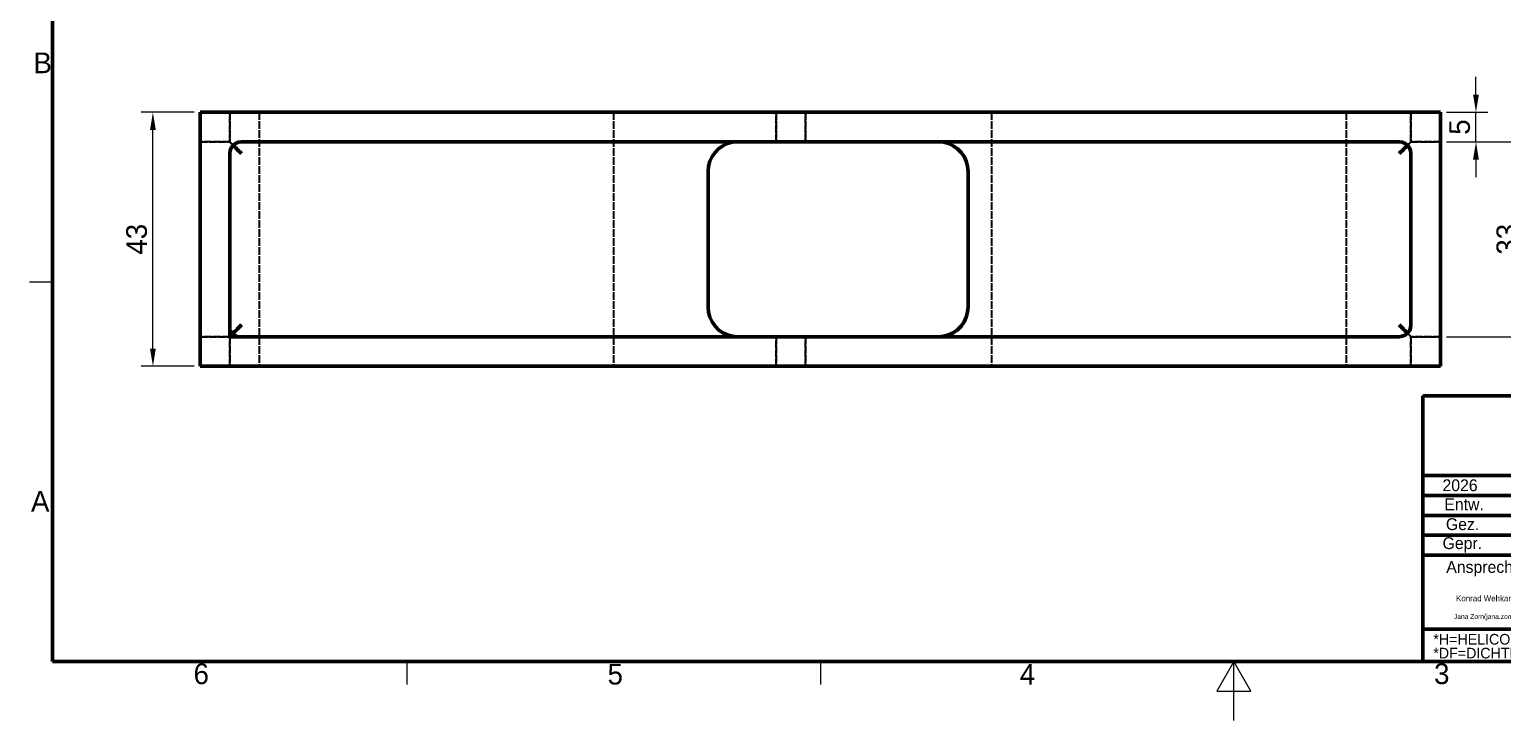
# Model space of a CAD drawing. Header units: metres. Extents: x 0 to 420, y 0 to 297.
# Drawn here: x 6.1 to 255.5, y 0 to 117 of the extents above; entities that cross this region are included whole.
import ezdxf

# ---------------------------------------------------------------- set-up
doc = ezdxf.new("R2010")
doc.units = ezdxf.units.M
doc.linetypes.add('DASHED', pattern=[1.524, 1.27, -0.254])
for name, color, linetype, lineweight in [('DUENN', 7, 'CONTINUOUS', 18), ('MASS', 7, 'CONTINUOUS', 18), ('RAHMEN', 7, 'CONTINUOUS', 50), ('SICHT', 7, 'CONTINUOUS', 50), ('TEXT', 7, 'CONTINUOUS', 25), ('VERDECKT', 7, 'DASHED', 25)]:
    doc.layers.add(name, color=color, linetype=linetype, lineweight=lineweight)
doc.dimstyles.new('ISO_HZ', dxfattribs={"dimtxt": 3.5, "dimasz": 3, "dimexe": 2, "dimexo": 1, "dimgap": 1, "dimtad": 1, "dimtxsty": 'Standard', "dimcen": 2.5, "dimclrd": 7, "dimclre": 7, "dimclrt": 7, "dimazin": 3, "dimtfac": 1, "dimtmove": 0, "dimatfit": 3, "dimlwd": 18, "dimlwe": 18})

msp = doc.modelspace()

# ---------------------------------------------------------------- linework, layer by layer
at = {"layer": 'DUENN'}
for points in [[(10, 74.25), (6.1, 74.25)], [(70, 10), (70, 6.1)], [(140, 10), (140, 6.1)], [(210, 0), (210, 10), (207.113, 5), (212.887, 5), (210, 10)]]:
    msp.add_lwpolyline(points, dxfattribs=at)
at = {"layer": 'RAHMEN'}
for p, q in [((410, 55), (242, 55)), ((242, 55), (242, 10)), ((242, 55), (294, 55)), ((242, 41.5), (242, 55)), ((242, 41.5), (294, 41.5)), ((294, 41.5), (242, 41.5)), ((242, 41.5), (294, 41.5)), ((242, 28), (242, 41.5)), ((242, 41.5), (294, 41.5)), ((242, 38.125), (242, 41.5)), ((294, 38.125), (242, 38.125)), ((242, 38.125), (294, 38.125)), ((242, 34.75), (242, 38.125)), ((294, 34.75), (242, 34.75)), ((242, 34.75), (294, 34.75)), ((242, 31.375), (242, 34.75)), ((294, 31.375), (242, 31.375)), ((242, 31.375), (294, 31.375)), ((242, 28), (242, 31.375)), ((242, 28), (410, 28)), ((242, 28), (294, 28)), ((294, 28), (242, 28)), ((294, 28), (242, 28)), ((242, 28), (294, 28)), ((242, 15.5), (242, 28)), ((242, 15.5), (410, 15.5)), ((294, 15.5), (242, 15.5)), ((242, 10), (410, 10))]:
    msp.add_line(p, q, dxfattribs=at)
msp.add_lwpolyline([(10, 10), (10, 287), (410, 287), (410, 10), (10, 10)], dxfattribs=at)
at = {"layer": 'SICHT'}
for points in [[(245, 103), (35, 103)], [(35, 103), (35, 60)], [(245, 103), (245, 60)], [(42, 98), (41.482, 97.932), (41, 97.732), (40.586, 97.414), (40.268, 97), (40.068, 96.518), (40, 96)], [(40.586, 97.414), (40.667, 97.333), (40.753, 97.247), (40.843, 97.157), (40.936, 97.064), (41.033, 96.967), (41.132, 96.868), (41.235, 96.765), (41.339, 96.661), (41.446, 96.554), (41.555, 96.445), (41.665, 96.335), (41.776, 96.224), (41.888, 96.112), (42, 96)], [(42, 98), (238, 98)], [(126, 98), (125.132, 97.924), (124.29, 97.698), (123.5, 97.33), (122.786, 96.83), (122.17, 96.214), (121.67, 95.5), (121.302, 94.71), (121.076, 93.868), (121, 93)], [(165, 93), (164.924, 93.868), (164.698, 94.71), (164.33, 95.5), (163.83, 96.214), (163.214, 96.83), (162.5, 97.33), (161.71, 97.698), (160.868, 97.924), (160, 98)], [(240, 96), (239.932, 96.518), (239.732, 97), (239.414, 97.414), (239, 97.732), (238.518, 97.932), (238, 98)], [(238, 96), (238.112, 96.112), (238.224, 96.224), (238.335, 96.335), (238.445, 96.445), (238.554, 96.554), (238.661, 96.661), (238.765, 96.765), (238.868, 96.868), (238.967, 96.967), (239.064, 97.064), (239.157, 97.157), (239.247, 97.247), (239.333, 97.333), (239.414, 97.414)], [(40, 65), (40, 96)], [(240, 96), (240, 67)], [(121, 70), (121, 93)], [(165, 93), (165, 70)], [(121, 70), (121.076, 69.132), (121.302, 68.29), (121.67, 67.5), (122.17, 66.786), (122.786, 66.17), (123.5, 65.67), (124.29, 65.302), (125.132, 65.076), (126, 65)], [(160, 65), (160.868, 65.076), (161.71, 65.302), (162.5, 65.67), (163.214, 66.17), (163.83, 66.786), (164.33, 67.5), (164.698, 68.29), (164.924, 69.132), (165, 70)], [(42, 67), (41.776, 66.776), (41.555, 66.555), (41.339, 66.339), (41.132, 66.132), (40.936, 65.936), (40.753, 65.753), (40.586, 65.586), (40.436, 65.436), (40.307, 65.307), (40.198, 65.198), (40.112, 65.112), (40.05, 65.05), (40.013, 65.013), (40, 65)], [(238, 65), (40, 65)], [(238, 67), (238.112, 66.888), (238.224, 66.776), (238.335, 66.665), (238.445, 66.555), (238.554, 66.446), (238.661, 66.339), (238.765, 66.235), (238.868, 66.132), (238.967, 66.033), (239.064, 65.936), (239.157, 65.843), (239.247, 65.753), (239.333, 65.667), (239.414, 65.586)], [(238, 65), (238.518, 65.068), (239, 65.268), (239.414, 65.586), (239.732, 66), (239.932, 66.482), (240, 67)], [(245, 60), (35, 60)]]:
    msp.add_lwpolyline(points, dxfattribs=at)
at = {"layer": 'VERDECKT'}
for points in [[(35, 103), (245, 103)], [(35, 103), (35, 60)], [(40, 103), (40, 98)], [(42, 103), (41.776, 103), (41.555, 103), (41.339, 103), (41.132, 103), (40.936, 103), (40.753, 103), (40.586, 103), (40.436, 103), (40.307, 103), (40.198, 103), (40.112, 103), (40.05, 103), (40.013, 103), (40, 103)], [(40, 103), (40.013, 103), (40.05, 103), (40.112, 103), (40.198, 103), (40.307, 103), (40.436, 103), (40.586, 103), (40.753, 103), (40.936, 103), (41.132, 103), (41.339, 103), (41.555, 103), (41.776, 103), (42, 103)], [(40, 98), (40, 103)], [(40, 103), (40, 98)], [(42, 103), (41.776, 103), (41.555, 103), (41.339, 103), (41.132, 103), (40.936, 103), (40.753, 103), (40.586, 103), (40.436, 103), (40.307, 103), (40.198, 103), (40.112, 103), (40.05, 103), (40.013, 103), (40, 103)], [(40, 103), (40.013, 103), (40.05, 103), (40.112, 103), (40.198, 103), (40.307, 103), (40.436, 103), (40.586, 103), (40.753, 103), (40.936, 103), (41.132, 103), (41.339, 103), (41.555, 103), (41.776, 103), (42, 103)], [(40, 98), (40, 103)], [(130.5, 103), (42, 103)], [(42, 103), (130.5, 103)], [(42, 103), (127.5, 103)], [(127.5, 103), (42, 103)], [(48, 103), (47.664, 103), (47.332, 103), (47.009, 103), (46.698, 103), (46.404, 103), (46.13, 103), (45.879, 103), (45.655, 103), (45.46, 103), (45.297, 103), (45.168, 103), (45.075, 103), (45.019, 103), (45, 103)], [(45, 103), (45.019, 103), (45.075, 103), (45.168, 103), (45.297, 103), (45.46, 103), (45.655, 103), (45.879, 103), (46.13, 103), (46.404, 103), (46.698, 103), (47.009, 103), (47.332, 103), (47.664, 103), (48, 103)], [(45, 103), (45, 60)], [(102, 103), (48, 103)], [(48, 103), (102, 103)], [(102, 103), (102.336, 103), (102.668, 103), (102.991, 103), (103.302, 103), (103.596, 103), (103.87, 103), (104.121, 103), (104.345, 103), (104.54, 103), (104.703, 103), (104.832, 103), (104.925, 103), (104.981, 103), (105, 103)], [(105, 103), (104.981, 103), (104.925, 103), (104.832, 103), (104.703, 103), (104.54, 103), (104.345, 103), (104.121, 103), (103.87, 103), (103.596, 103), (103.302, 103), (102.991, 103), (102.668, 103), (102.336, 103), (102, 103)], [(105, 103), (105, 60)], [(132.5, 103), (132.469, 103), (132.375, 103), (132.219, 103), (132.005, 103), (131.734, 103), (131.409, 103), (131.036, 103), (130.617, 103), (130.16, 103), (129.669, 103), (129.151, 103), (128.613, 103), (128.06, 103), (127.5, 103)], [(127.5, 103), (128.06, 103), (128.613, 103), (129.151, 103), (129.669, 103), (130.16, 103), (130.617, 103), (131.036, 103), (131.409, 103), (131.734, 103), (132.005, 103), (132.219, 103), (132.375, 103), (132.469, 103), (132.5, 103)], [(130.5, 103), (130.724, 103), (130.945, 103), (131.161, 103), (131.368, 103), (131.564, 103), (131.747, 103), (131.914, 103), (132.064, 103), (132.193, 103), (132.302, 103), (132.388, 103), (132.45, 103), (132.487, 103), (132.5, 103)], [(132.5, 103), (132.487, 103), (132.45, 103), (132.388, 103), (132.302, 103), (132.193, 103), (132.064, 103), (131.914, 103), (131.747, 103), (131.564, 103), (131.368, 103), (131.161, 103), (130.945, 103), (130.724, 103), (130.5, 103)], [(132.5, 103), (132.5, 98)], [(132.5, 98), (132.5, 103)], [(132.5, 103), (132.5, 98)], [(132.5, 98), (132.5, 103)], [(137.5, 103), (137.513, 103), (137.55, 103), (137.612, 103), (137.698, 103), (137.807, 103), (137.936, 103), (138.086, 103), (138.253, 103), (138.436, 103), (138.632, 103), (138.839, 103), (139.055, 103), (139.276, 103), (139.5, 103)], [(137.5, 98), (137.5, 103)], [(137.5, 103), (137.5, 98)], [(137.5, 103), (137.5, 98)], [(139.5, 103), (139.276, 103), (139.055, 103), (138.839, 103), (138.632, 103), (138.436, 103), (138.253, 103), (138.086, 103), (137.936, 103), (137.807, 103), (137.698, 103), (137.612, 103), (137.55, 103), (137.513, 103), (137.5, 103)], [(142.5, 103), (141.94, 103), (141.387, 103), (140.849, 103), (140.331, 103), (139.84, 103), (139.383, 103), (138.964, 103), (138.591, 103), (138.266, 103), (137.995, 103), (137.781, 103), (137.625, 103), (137.531, 103), (137.5, 103)], [(137.5, 103), (137.531, 103), (137.625, 103), (137.781, 103), (137.995, 103), (138.266, 103), (138.591, 103), (138.964, 103), (139.383, 103), (139.84, 103), (140.331, 103), (140.849, 103), (141.387, 103), (141.94, 103), (142.5, 103)], [(137.5, 98), (137.5, 103)], [(139.5, 103), (238, 103)], [(238, 103), (139.5, 103)], [(142.5, 103), (238, 103)], [(240, 103), (142.5, 103)], [(172, 103), (171.664, 103), (171.332, 103), (171.009, 103), (170.698, 103), (170.404, 103), (170.13, 103), (169.879, 103), (169.655, 103), (169.46, 103), (169.297, 103), (169.168, 103), (169.075, 103), (169.019, 103), (169, 103)], [(169, 103), (169.019, 103), (169.075, 103), (169.168, 103), (169.297, 103), (169.46, 103), (169.655, 103), (169.879, 103), (170.13, 103), (170.404, 103), (170.698, 103), (171.009, 103), (171.332, 103), (171.664, 103), (172, 103)], [(169, 103), (169, 60)], [(226, 103), (172, 103)], [(172, 103), (226, 103)], [(226, 103), (226.336, 103), (226.668, 103), (226.991, 103), (227.302, 103), (227.596, 103), (227.87, 103), (228.121, 103), (228.345, 103), (228.54, 103), (228.703, 103), (228.832, 103), (228.925, 103), (228.981, 103), (229, 103)], [(229, 103), (228.981, 103), (228.925, 103), (228.832, 103), (228.703, 103), (228.54, 103), (228.345, 103), (228.121, 103), (227.87, 103), (227.596, 103), (227.302, 103), (226.991, 103), (226.668, 103), (226.336, 103), (226, 103)], [(229, 103), (229, 60)], [(240, 103), (239.987, 103), (239.95, 103), (239.888, 103), (239.802, 103), (239.693, 103), (239.564, 103), (239.414, 103), (239.247, 103), (239.064, 103), (238.868, 103), (238.661, 103), (238.445, 103), (238.224, 103), (238, 103)], [(238, 103), (238.224, 103), (238.445, 103), (238.661, 103), (238.868, 103), (239.064, 103), (239.247, 103), (239.414, 103), (239.564, 103), (239.693, 103), (239.802, 103), (239.888, 103), (239.95, 103), (239.987, 103), (240, 103)], [(240, 103), (239.987, 103), (239.95, 103), (239.888, 103), (239.802, 103), (239.693, 103), (239.564, 103), (239.414, 103), (239.247, 103), (239.064, 103), (238.868, 103), (238.661, 103), (238.445, 103), (238.224, 103), (238, 103)], [(240, 98), (240, 103)], [(240, 98), (240, 103)], [(240, 103), (240, 98)], [(240, 98), (240, 103)], [(245, 103), (245, 60)], [(35, 98), (35, 97.987), (35, 97.95), (35, 97.888), (35, 97.802), (35, 97.693), (35, 97.564), (35, 97.414), (35, 97.247), (35, 97.064), (35, 96.868), (35, 96.661), (35, 96.445), (35, 96.224), (35, 96)], [(40, 98), (35, 98)], [(35, 98), (40, 98)], [(35, 96), (35, 96.224), (35, 96.445), (35, 96.661), (35, 96.868), (35, 97.064), (35, 97.247), (35, 97.414), (35, 97.564), (35, 97.693), (35, 97.802), (35, 97.888), (35, 97.95), (35, 97.987), (35, 98)], [(35, 98), (35, 97.987), (35, 97.95), (35, 97.888), (35, 97.802), (35, 97.693), (35, 97.564), (35, 97.414), (35, 97.247), (35, 97.064), (35, 96.868), (35, 96.661), (35, 96.445), (35, 96.224), (35, 96)], [(40, 98), (35, 98)], [(35, 98), (40, 98)], [(35, 96), (35, 96.224), (35, 96.445), (35, 96.661), (35, 96.868), (35, 97.064), (35, 97.247), (35, 97.414), (35, 97.564), (35, 97.693), (35, 97.802), (35, 97.888), (35, 97.95), (35, 97.987), (35, 98)], [(40, 98), (40.003, 97.997), (40.013, 97.987), (40.028, 97.972), (40.05, 97.95), (40.078, 97.922), (40.112, 97.888), (40.152, 97.848), (40.198, 97.802), (40.25, 97.75), (40.307, 97.693), (40.369, 97.631), (40.436, 97.564), (40.509, 97.491), (40.586, 97.414)], [(40, 96), (40.068, 96.518), (40.268, 97), (40.586, 97.414), (41, 97.732), (41.482, 97.932), (42, 98)], [(42, 96), (41.776, 96.224), (41.555, 96.445), (41.339, 96.661), (41.132, 96.868), (40.936, 97.064), (40.753, 97.247), (40.586, 97.414), (40.436, 97.564), (40.307, 97.693), (40.198, 97.802), (40.112, 97.888), (40.05, 97.95), (40.013, 97.987), (40, 98)], [(40, 98), (40.003, 97.997), (40.013, 97.987), (40.028, 97.972), (40.05, 97.95), (40.078, 97.922), (40.112, 97.888), (40.152, 97.848), (40.198, 97.802), (40.25, 97.75), (40.307, 97.693), (40.369, 97.631), (40.436, 97.564), (40.509, 97.491), (40.586, 97.414)], [(40.586, 97.414), (40.509, 97.491), (40.436, 97.564), (40.369, 97.631), (40.307, 97.693), (40.25, 97.75), (40.198, 97.802), (40.152, 97.848), (40.112, 97.888), (40.078, 97.922), (40.05, 97.95), (40.028, 97.972), (40.013, 97.987), (40.003, 97.997), (40, 98)], [(40.586, 97.414), (40.509, 97.333), (40.436, 97.247), (40.369, 97.157), (40.307, 97.064), (40.25, 96.967), (40.198, 96.868), (40.152, 96.765), (40.112, 96.661), (40.078, 96.554), (40.05, 96.445), (40.028, 96.335), (40.013, 96.224), (40.003, 96.112), (40, 96)], [(40, 96), (40.003, 96.112), (40.013, 96.224), (40.028, 96.335), (40.05, 96.445), (40.078, 96.554), (40.112, 96.661), (40.152, 96.765), (40.198, 96.868), (40.25, 96.967), (40.307, 97.064), (40.369, 97.157), (40.436, 97.247), (40.509, 97.333), (40.586, 97.414)], [(40.586, 97.414), (40.667, 97.491), (40.753, 97.564), (40.843, 97.631), (40.936, 97.693), (41.033, 97.75), (41.132, 97.802), (41.235, 97.848), (41.339, 97.888), (41.446, 97.922), (41.555, 97.95), (41.665, 97.972), (41.776, 97.987), (41.888, 97.997), (42, 98)], [(42, 98), (41.888, 97.997), (41.776, 97.987), (41.665, 97.972), (41.555, 97.95), (41.446, 97.922), (41.339, 97.888), (41.235, 97.848), (41.132, 97.802), (41.033, 97.75), (40.936, 97.693), (40.843, 97.631), (40.753, 97.564), (40.667, 97.491), (40.586, 97.414)], [(130.5, 98), (42, 98)], [(42, 98), (130.5, 98)], [(238, 98), (42, 98)], [(121, 93), (121.076, 93.868), (121.302, 94.71), (121.67, 95.5), (122.17, 96.214), (122.786, 96.83), (123.5, 97.33), (124.29, 97.698), (125.132, 97.924), (126, 98)], [(126, 98), (127.5, 98)], [(127.5, 98), (126, 98)], [(127.5, 98), (128.06, 98), (128.613, 98), (129.151, 98), (129.669, 98), (130.16, 98), (130.617, 98), (131.036, 98), (131.409, 98), (131.734, 98), (132.005, 98), (132.219, 98), (132.375, 98), (132.469, 98), (132.5, 98)], [(132.5, 98), (132.469, 98), (132.375, 98), (132.219, 98), (132.005, 98), (131.734, 98), (131.409, 98), (131.036, 98), (130.617, 98), (130.16, 98), (129.669, 98), (129.151, 98), (128.613, 98), (128.06, 98), (127.5, 98)], [(132.5, 98), (132.487, 98), (132.45, 98), (132.388, 98), (132.302, 98), (132.193, 98), (132.064, 98), (131.914, 98), (131.747, 98), (131.564, 98), (131.368, 98), (131.161, 98), (130.945, 98), (130.724, 98), (130.5, 98)], [(130.5, 98), (130.724, 98), (130.945, 98), (131.161, 98), (131.368, 98), (131.564, 98), (131.747, 98), (131.914, 98), (132.064, 98), (132.193, 98), (132.302, 98), (132.388, 98), (132.45, 98), (132.487, 98), (132.5, 98)], [(139.5, 98), (139.276, 98), (139.055, 98), (138.839, 98), (138.632, 98), (138.436, 98), (138.253, 98), (138.086, 98), (137.936, 98), (137.807, 98), (137.698, 98), (137.612, 98), (137.55, 98), (137.513, 98), (137.5, 98)], [(137.5, 98), (137.513, 98), (137.55, 98), (137.612, 98), (137.698, 98), (137.807, 98), (137.936, 98), (138.086, 98), (138.253, 98), (138.436, 98), (138.632, 98), (138.839, 98), (139.055, 98), (139.276, 98), (139.5, 98)], [(142.5, 98), (141.94, 98), (141.387, 98), (140.849, 98), (140.331, 98), (139.84, 98), (139.383, 98), (138.964, 98), (138.591, 98), (138.266, 98), (137.995, 98), (137.781, 98), (137.625, 98), (137.531, 98), (137.5, 98)], [(137.5, 98), (137.531, 98), (137.625, 98), (137.781, 98), (137.995, 98), (138.266, 98), (138.591, 98), (138.964, 98), (139.383, 98), (139.84, 98), (140.331, 98), (140.849, 98), (141.387, 98), (141.94, 98), (142.5, 98)], [(139.5, 98), (238, 98)], [(238, 98), (139.5, 98)], [(160, 98), (142.5, 98)], [(142.5, 98), (160, 98)], [(160, 98), (160.868, 97.924), (161.71, 97.698), (162.5, 97.33), (163.214, 96.83), (163.83, 96.214), (164.33, 95.5), (164.698, 94.71), (164.924, 93.868), (165, 93)], [(238, 98), (238.112, 97.997), (238.224, 97.987), (238.335, 97.972), (238.445, 97.95), (238.554, 97.922), (238.661, 97.888), (238.765, 97.848), (238.868, 97.802), (238.967, 97.75), (239.064, 97.693), (239.157, 97.631), (239.247, 97.564), (239.333, 97.491), (239.414, 97.414)], [(238, 98), (238.518, 97.932), (239, 97.732), (239.414, 97.414), (239.732, 97), (239.932, 96.518), (240, 96)], [(239.414, 97.414), (239.333, 97.491), (239.247, 97.564), (239.157, 97.631), (239.064, 97.693), (238.967, 97.75), (238.868, 97.802), (238.765, 97.848), (238.661, 97.888), (238.554, 97.922), (238.445, 97.95), (238.335, 97.972), (238.224, 97.987), (238.112, 97.997), (238, 98)], [(239.414, 97.414), (239.491, 97.491), (239.564, 97.564), (239.631, 97.631), (239.693, 97.693), (239.75, 97.75), (239.802, 97.802), (239.848, 97.848), (239.888, 97.888), (239.922, 97.922), (239.95, 97.95), (239.972, 97.972), (239.987, 97.987), (239.997, 97.997), (240, 98)], [(240, 98), (239.997, 97.997), (239.987, 97.987), (239.972, 97.972), (239.95, 97.95), (239.922, 97.922), (239.888, 97.888), (239.848, 97.848), (239.802, 97.802), (239.75, 97.75), (239.693, 97.693), (239.631, 97.631), (239.564, 97.564), (239.491, 97.491), (239.414, 97.414)], [(239.414, 97.414), (239.491, 97.491), (239.564, 97.564), (239.631, 97.631), (239.693, 97.693), (239.75, 97.75), (239.802, 97.802), (239.848, 97.848), (239.888, 97.888), (239.922, 97.922), (239.95, 97.95), (239.972, 97.972), (239.987, 97.987), (239.997, 97.997), (240, 98)], [(240, 96), (239.997, 96.112), (239.987, 96.224), (239.972, 96.335), (239.95, 96.445), (239.922, 96.554), (239.888, 96.661), (239.848, 96.765), (239.802, 96.868), (239.75, 96.967), (239.693, 97.064), (239.631, 97.157), (239.564, 97.247), (239.491, 97.333), (239.414, 97.414)], [(239.414, 97.414), (239.491, 97.333), (239.564, 97.247), (239.631, 97.157), (239.693, 97.064), (239.75, 96.967), (239.802, 96.868), (239.848, 96.765), (239.888, 96.661), (239.922, 96.554), (239.95, 96.445), (239.972, 96.335), (239.987, 96.224), (239.997, 96.112), (240, 96)], [(245, 98), (240, 98)], [(245, 98), (240, 98)], [(240, 98), (245, 98)], [(245, 98), (240, 98)], [(245, 96), (245, 96.224), (245, 96.445), (245, 96.661), (245, 96.868), (245, 97.064), (245, 97.247), (245, 97.414), (245, 97.564), (245, 97.693), (245, 97.802), (245, 97.888), (245, 97.95), (245, 97.987), (245, 98)], [(245, 98), (245, 97.987), (245, 97.95), (245, 97.888), (245, 97.802), (245, 97.693), (245, 97.564), (245, 97.414), (245, 97.247), (245, 97.064), (245, 96.868), (245, 96.661), (245, 96.445), (245, 96.224), (245, 96)], [(245, 96), (245, 96.224), (245, 96.445), (245, 96.661), (245, 96.868), (245, 97.064), (245, 97.247), (245, 97.414), (245, 97.564), (245, 97.693), (245, 97.802), (245, 97.888), (245, 97.95), (245, 97.987), (245, 98)], [(245, 67), (245, 98)], [(35, 67), (35, 96)], [(35, 67), (35, 96)], [(35, 96), (35, 65)], [(35, 96), (35, 67)], [(40, 67), (40, 96)], [(40, 96), (40, 67)], [(40, 65), (40, 96)], [(240, 96), (240, 67)], [(240, 67), (240, 96)], [(240, 96), (240, 67)], [(245, 96), (245, 67)], [(245, 67), (245, 96)], [(245, 96), (245, 67)], [(121, 93), (121, 70)], [(165, 70), (165, 93)], [(126, 65), (125.132, 65.076), (124.29, 65.302), (123.5, 65.67), (122.786, 66.17), (122.17, 66.786), (121.67, 67.5), (121.302, 68.29), (121.076, 69.132), (121, 70)], [(165, 70), (164.924, 69.132), (164.698, 68.29), (164.33, 67.5), (163.83, 66.786), (163.214, 66.17), (162.5, 65.67), (161.71, 65.302), (160.868, 65.076), (160, 65)], [(35, 67), (35, 66.776), (35, 66.555), (35, 66.339), (35, 66.132), (35, 65.936), (35, 65.753), (35, 65.586), (35, 65.436), (35, 65.307), (35, 65.198), (35, 65.112), (35, 65.05), (35, 65.013), (35, 65)], [(35, 65), (35, 65.013), (35, 65.05), (35, 65.112), (35, 65.198), (35, 65.307), (35, 65.436), (35, 65.586), (35, 65.753), (35, 65.936), (35, 66.132), (35, 66.339), (35, 66.555), (35, 66.776), (35, 67)], [(35, 67), (35, 66.776), (35, 66.555), (35, 66.339), (35, 66.132), (35, 65.936), (35, 65.753), (35, 65.586), (35, 65.436), (35, 65.307), (35, 65.198), (35, 65.112), (35, 65.05), (35, 65.013), (35, 65)], [(35, 65), (40, 65)], [(40, 65), (35, 65)], [(35, 65), (40, 65)], [(40, 65), (35, 65)], [(40.586, 65.586), (40.509, 65.667), (40.436, 65.753), (40.369, 65.843), (40.307, 65.936), (40.25, 66.033), (40.198, 66.132), (40.152, 66.235), (40.112, 66.339), (40.078, 66.446), (40.05, 66.555), (40.028, 66.665), (40.013, 66.776), (40.003, 66.888), (40, 67)], [(42, 65), (41.482, 65.068), (41, 65.268), (40.586, 65.586), (40.268, 66), (40.068, 66.482), (40, 67)], [(42, 67), (41.776, 66.776), (41.555, 66.555), (41.339, 66.339), (41.132, 66.132), (40.936, 65.936), (40.753, 65.753), (40.586, 65.586), (40.436, 65.436), (40.307, 65.307), (40.198, 65.198), (40.112, 65.112), (40.05, 65.05), (40.013, 65.013), (40, 65)], [(40, 65), (40.003, 65.003), (40.013, 65.013), (40.028, 65.028), (40.05, 65.05), (40.078, 65.078), (40.112, 65.112), (40.152, 65.152), (40.198, 65.198), (40.25, 65.25), (40.307, 65.307), (40.369, 65.369), (40.436, 65.436), (40.509, 65.509), (40.586, 65.586)], [(40, 60), (40, 65)], [(40, 65), (130.5, 65)], [(40, 65), (40, 60)], [(40, 60), (40, 65)], [(40, 65), (40, 60)], [(40.586, 65.586), (40.667, 65.509), (40.753, 65.436), (40.843, 65.369), (40.936, 65.307), (41.033, 65.25), (41.132, 65.198), (41.235, 65.152), (41.339, 65.112), (41.446, 65.078), (41.555, 65.05), (41.665, 65.028), (41.776, 65.013), (41.888, 65.003), (42, 65)], [(42, 65), (238, 65)], [(130.5, 65), (42, 65)], [(126, 65), (127.5, 65)], [(127.5, 65), (126, 65)], [(127.5, 65), (128.06, 65), (128.613, 65), (129.151, 65), (129.669, 65), (130.16, 65), (130.617, 65), (131.036, 65), (131.409, 65), (131.734, 65), (132.005, 65), (132.219, 65), (132.375, 65), (132.469, 65), (132.5, 65)], [(132.5, 65), (132.469, 65), (132.375, 65), (132.219, 65), (132.005, 65), (131.734, 65), (131.409, 65), (131.036, 65), (130.617, 65), (130.16, 65), (129.669, 65), (129.151, 65), (128.613, 65), (128.06, 65), (127.5, 65)], [(130.5, 65), (130.724, 65), (130.945, 65), (131.161, 65), (131.368, 65), (131.564, 65), (131.747, 65), (131.914, 65), (132.064, 65), (132.193, 65), (132.302, 65), (132.388, 65), (132.45, 65), (132.487, 65), (132.5, 65)], [(132.5, 65), (132.487, 65), (132.45, 65), (132.388, 65), (132.302, 65), (132.193, 65), (132.064, 65), (131.914, 65), (131.747, 65), (131.564, 65), (131.368, 65), (131.161, 65), (130.945, 65), (130.724, 65), (130.5, 65)], [(132.5, 65), (132.5, 60)], [(132.5, 60), (132.5, 65)], [(132.5, 65), (132.5, 60)], [(132.5, 60), (132.5, 65)], [(137.5, 65), (137.513, 65), (137.55, 65), (137.612, 65), (137.698, 65), (137.807, 65), (137.936, 65), (138.086, 65), (138.253, 65), (138.436, 65), (138.632, 65), (138.839, 65), (139.055, 65), (139.276, 65), (139.5, 65)], [(137.5, 60), (137.5, 65)], [(137.5, 65), (137.5, 60)], [(137.5, 65), (137.5, 60)], [(139.5, 65), (139.276, 65), (139.055, 65), (138.839, 65), (138.632, 65), (138.436, 65), (138.253, 65), (138.086, 65), (137.936, 65), (137.807, 65), (137.698, 65), (137.612, 65), (137.55, 65), (137.513, 65), (137.5, 65)], [(142.5, 65), (141.94, 65), (141.387, 65), (140.849, 65), (140.331, 65), (139.84, 65), (139.383, 65), (138.964, 65), (138.591, 65), (138.266, 65), (137.995, 65), (137.781, 65), (137.625, 65), (137.531, 65), (137.5, 65)], [(137.5, 65), (137.531, 65), (137.625, 65), (137.781, 65), (137.995, 65), (138.266, 65), (138.591, 65), (138.964, 65), (139.383, 65), (139.84, 65), (140.331, 65), (140.849, 65), (141.387, 65), (141.94, 65), (142.5, 65)], [(137.5, 60), (137.5, 65)], [(238, 65), (139.5, 65)], [(139.5, 65), (238, 65)], [(160, 65), (142.5, 65)], [(142.5, 65), (160, 65)], [(238, 67), (238.224, 66.776), (238.445, 66.555), (238.661, 66.339), (238.868, 66.132), (239.064, 65.936), (239.247, 65.753), (239.414, 65.586), (239.564, 65.436), (239.693, 65.307), (239.802, 65.198), (239.888, 65.112), (239.95, 65.05), (239.987, 65.013), (240, 65)], [(240, 67), (239.932, 66.482), (239.732, 66), (239.414, 65.586), (239, 65.268), (238.518, 65.068), (238, 65)], [(239.414, 65.586), (239.333, 65.509), (239.247, 65.436), (239.157, 65.369), (239.064, 65.307), (238.967, 65.25), (238.868, 65.198), (238.765, 65.152), (238.661, 65.112), (238.554, 65.078), (238.445, 65.05), (238.335, 65.028), (238.224, 65.013), (238.112, 65.003), (238, 65)], [(238, 65), (238.112, 65.003), (238.224, 65.013), (238.335, 65.028), (238.445, 65.05), (238.554, 65.078), (238.661, 65.112), (238.765, 65.152), (238.868, 65.198), (238.967, 65.25), (239.064, 65.307), (239.157, 65.369), (239.247, 65.436), (239.333, 65.509), (239.414, 65.586)], [(239.414, 65.586), (239.491, 65.667), (239.564, 65.753), (239.631, 65.843), (239.693, 65.936), (239.75, 66.033), (239.802, 66.132), (239.848, 66.235), (239.888, 66.339), (239.922, 66.446), (239.95, 66.555), (239.972, 66.665), (239.987, 66.776), (239.997, 66.888), (240, 67)], [(239.414, 65.586), (239.491, 65.667), (239.564, 65.753), (239.631, 65.843), (239.693, 65.936), (239.75, 66.033), (239.802, 66.132), (239.848, 66.235), (239.888, 66.339), (239.922, 66.446), (239.95, 66.555), (239.972, 66.665), (239.987, 66.776), (239.997, 66.888), (240, 67)], [(240, 65), (239.997, 65.003), (239.987, 65.013), (239.972, 65.028), (239.95, 65.05), (239.922, 65.078), (239.888, 65.112), (239.848, 65.152), (239.802, 65.198), (239.75, 65.25), (239.693, 65.307), (239.631, 65.369), (239.564, 65.436), (239.491, 65.509), (239.414, 65.586)], [(239.414, 65.586), (239.491, 65.509), (239.564, 65.436), (239.631, 65.369), (239.693, 65.307), (239.75, 65.25), (239.802, 65.198), (239.848, 65.152), (239.888, 65.112), (239.922, 65.078), (239.95, 65.05), (239.972, 65.028), (239.987, 65.013), (239.997, 65.003), (240, 65)], [(239.414, 65.586), (239.491, 65.509), (239.564, 65.436), (239.631, 65.369), (239.693, 65.307), (239.75, 65.25), (239.802, 65.198), (239.848, 65.152), (239.888, 65.112), (239.922, 65.078), (239.95, 65.05), (239.972, 65.028), (239.987, 65.013), (239.997, 65.003), (240, 65)], [(240, 65), (240, 60)], [(245, 65), (240, 65)], [(240, 60), (240, 65)], [(240, 65), (245, 65)], [(240, 65), (245, 65)], [(240, 60), (240, 65)], [(245, 65), (240, 65)], [(240, 65), (240, 60)], [(245, 67), (245, 66.776), (245, 66.555), (245, 66.339), (245, 66.132), (245, 65.936), (245, 65.753), (245, 65.586), (245, 65.436), (245, 65.307), (245, 65.198), (245, 65.112), (245, 65.05), (245, 65.013), (245, 65)], [(245, 65), (245, 65.013), (245, 65.05), (245, 65.112), (245, 65.198), (245, 65.307), (245, 65.436), (245, 65.586), (245, 65.753), (245, 65.936), (245, 66.132), (245, 66.339), (245, 66.555), (245, 66.776), (245, 67)], [(245, 65), (245, 65.013), (245, 65.05), (245, 65.112), (245, 65.198), (245, 65.307), (245, 65.436), (245, 65.586), (245, 65.753), (245, 65.936), (245, 66.132), (245, 66.339), (245, 66.555), (245, 66.776), (245, 67)], [(245, 67), (245, 66.776), (245, 66.555), (245, 66.339), (245, 66.132), (245, 65.936), (245, 65.753), (245, 65.586), (245, 65.436), (245, 65.307), (245, 65.198), (245, 65.112), (245, 65.05), (245, 65.013), (245, 65)], [(35, 60), (245, 60)], [(40, 60), (130.5, 60)], [(40, 60), (40.013, 60), (40.05, 60), (40.112, 60), (40.198, 60), (40.307, 60), (40.436, 60), (40.586, 60), (40.753, 60), (40.936, 60), (41.132, 60), (41.339, 60), (41.555, 60), (41.776, 60), (42, 60)], [(42, 60), (41.776, 60), (41.555, 60), (41.339, 60), (41.132, 60), (40.936, 60), (40.753, 60), (40.586, 60), (40.436, 60), (40.307, 60), (40.198, 60), (40.112, 60), (40.05, 60), (40.013, 60), (40, 60)], [(40, 60), (40.013, 60), (40.05, 60), (40.112, 60), (40.198, 60), (40.307, 60), (40.436, 60), (40.586, 60), (40.753, 60), (40.936, 60), (41.132, 60), (41.339, 60), (41.555, 60), (41.776, 60), (42, 60)], [(130.5, 60), (42, 60)], [(127.5, 60), (42, 60)], [(42, 60), (127.5, 60)], [(48, 60), (47.664, 60), (47.332, 60), (47.009, 60), (46.698, 60), (46.404, 60), (46.13, 60), (45.879, 60), (45.655, 60), (45.46, 60), (45.297, 60), (45.168, 60), (45.075, 60), (45.019, 60), (45, 60)], [(45, 60), (45.019, 60), (45.075, 60), (45.168, 60), (45.297, 60), (45.46, 60), (45.655, 60), (45.879, 60), (46.13, 60), (46.404, 60), (46.698, 60), (47.009, 60), (47.332, 60), (47.664, 60), (48, 60)], [(48, 60), (102, 60)], [(102, 60), (48, 60)], [(102, 60), (102.336, 60), (102.668, 60), (102.991, 60), (103.302, 60), (103.596, 60), (103.87, 60), (104.121, 60), (104.345, 60), (104.54, 60), (104.703, 60), (104.832, 60), (104.925, 60), (104.981, 60), (105, 60)], [(105, 60), (104.981, 60), (104.925, 60), (104.832, 60), (104.703, 60), (104.54, 60), (104.345, 60), (104.121, 60), (103.87, 60), (103.596, 60), (103.302, 60), (102.991, 60), (102.668, 60), (102.336, 60), (102, 60)], [(127.5, 60), (128.06, 60), (128.613, 60), (129.151, 60), (129.669, 60), (130.16, 60), (130.617, 60), (131.036, 60), (131.409, 60), (131.734, 60), (132.005, 60), (132.219, 60), (132.375, 60), (132.469, 60), (132.5, 60)], [(132.5, 60), (132.469, 60), (132.375, 60), (132.219, 60), (132.005, 60), (131.734, 60), (131.409, 60), (131.036, 60), (130.617, 60), (130.16, 60), (129.669, 60), (129.151, 60), (128.613, 60), (128.06, 60), (127.5, 60)], [(132.5, 60), (132.487, 60), (132.45, 60), (132.388, 60), (132.302, 60), (132.193, 60), (132.064, 60), (131.914, 60), (131.747, 60), (131.564, 60), (131.368, 60), (131.161, 60), (130.945, 60), (130.724, 60), (130.5, 60)], [(130.5, 60), (130.724, 60), (130.945, 60), (131.161, 60), (131.368, 60), (131.564, 60), (131.747, 60), (131.914, 60), (132.064, 60), (132.193, 60), (132.302, 60), (132.388, 60), (132.45, 60), (132.487, 60), (132.5, 60)], [(139.5, 60), (139.276, 60), (139.055, 60), (138.839, 60), (138.632, 60), (138.436, 60), (138.253, 60), (138.086, 60), (137.936, 60), (137.807, 60), (137.698, 60), (137.612, 60), (137.55, 60), (137.513, 60), (137.5, 60)], [(137.5, 60), (137.513, 60), (137.55, 60), (137.612, 60), (137.698, 60), (137.807, 60), (137.936, 60), (138.086, 60), (138.253, 60), (138.436, 60), (138.632, 60), (138.839, 60), (139.055, 60), (139.276, 60), (139.5, 60)], [(137.5, 60), (137.531, 60), (137.625, 60), (137.781, 60), (137.995, 60), (138.266, 60), (138.591, 60), (138.964, 60), (139.383, 60), (139.84, 60), (140.331, 60), (140.849, 60), (141.387, 60), (141.94, 60), (142.5, 60)], [(142.5, 60), (141.94, 60), (141.387, 60), (140.849, 60), (140.331, 60), (139.84, 60), (139.383, 60), (138.964, 60), (138.591, 60), (138.266, 60), (137.995, 60), (137.781, 60), (137.625, 60), (137.531, 60), (137.5, 60)], [(238, 60), (139.5, 60)], [(139.5, 60), (238, 60)], [(238, 60), (142.5, 60)], [(142.5, 60), (238, 60)], [(172, 60), (171.664, 60), (171.332, 60), (171.009, 60), (170.698, 60), (170.404, 60), (170.13, 60), (169.879, 60), (169.655, 60), (169.46, 60), (169.297, 60), (169.168, 60), (169.075, 60), (169.019, 60), (169, 60)], [(169, 60), (169.019, 60), (169.075, 60), (169.168, 60), (169.297, 60), (169.46, 60), (169.655, 60), (169.879, 60), (170.13, 60), (170.404, 60), (170.698, 60), (171.009, 60), (171.332, 60), (171.664, 60), (172, 60)], [(172, 60), (226, 60)], [(226, 60), (172, 60)], [(226, 60), (226.336, 60), (226.668, 60), (226.991, 60), (227.302, 60), (227.596, 60), (227.87, 60), (228.121, 60), (228.345, 60), (228.54, 60), (228.703, 60), (228.832, 60), (228.925, 60), (228.981, 60), (229, 60)], [(229, 60), (228.981, 60), (228.925, 60), (228.832, 60), (228.703, 60), (228.54, 60), (228.345, 60), (228.121, 60), (227.87, 60), (227.596, 60), (227.302, 60), (226.991, 60), (226.668, 60), (226.336, 60), (226, 60)], [(240, 60), (239.987, 60), (239.95, 60), (239.888, 60), (239.802, 60), (239.693, 60), (239.564, 60), (239.414, 60), (239.247, 60), (239.064, 60), (238.868, 60), (238.661, 60), (238.445, 60), (238.224, 60), (238, 60)], [(238, 60), (238.224, 60), (238.445, 60), (238.661, 60), (238.868, 60), (239.064, 60), (239.247, 60), (239.414, 60), (239.564, 60), (239.693, 60), (239.802, 60), (239.888, 60), (239.95, 60), (239.987, 60), (240, 60)], [(238, 60), (238.224, 60), (238.445, 60), (238.661, 60), (238.868, 60), (239.064, 60), (239.247, 60), (239.414, 60), (239.564, 60), (239.693, 60), (239.802, 60), (239.888, 60), (239.95, 60), (239.987, 60), (240, 60)], [(240, 60), (239.987, 60), (239.95, 60), (239.888, 60), (239.802, 60), (239.693, 60), (239.564, 60), (239.414, 60), (239.247, 60), (239.064, 60), (238.868, 60), (238.661, 60), (238.445, 60), (238.224, 60), (238, 60)]]:
    msp.add_lwpolyline(points, dxfattribs=at)

# ---------------------------------------------------------------- texts
at = {"layer": 'TEXT', "attachment_point": 1}
for s, insert, char_height in [('B', (6.782, 113.125), 3.5), ('2026', (245.332, 40.844), 2), ('A', (6.361, 38.875), 3.5), ('Entw.', (245.645, 37.614), 2), ('Gez.', (245.91, 34.253), 2), ('Gepr.', (245.351, 31.036), 2), ('Ansprechpartner', (245.973, 27.003), 2), ('Konrad Wehkamp (konrad.helmut.wehkamp@physik.uni-giessen.de', (247.636, 21.186), 1), ('Jana Zorn(jana.zorn-2@exp1.physik.uni-giessen.de)', (247.263, 18.031), 0.82), ('*H=HELICOIL, *E=ENSAT, *EB=ENTLÜFTUNGSBOHRUNG, *AG=ABGESTIMMT MIT GEGENSTÜCK', (243.778, 14.667), 1.8), ('*DF=DICHTFLÄCHE KEINE KRATZER', (243.778, 12.319), 1.8), ('6', (33.883, 9.665), 3.5), ('5', (103.975, 9.6), 3.5), ('4', (173.779, 9.6), 3.5), ('3', (243.911, 9.674), 3.5)]:
    msp.add_mtext(s, dxfattribs=dict(at, insert=insert, char_height=char_height))

# ---------------------------------------------------------------- dimensions: what is measured, and where the dimension line sits
at = {"layer": 'MASS'}
for base, p1, p2 in [((251, 98), (245, 98), (245, 103)), ((27, 60), (35, 60), (35, 103)), ((259, 65), (245, 65), (245, 98))]:
    msp.add_linear_dim(base=base, p1=p1, p2=p2, angle=90, dimstyle='ISO_HZ', override={"dimdec": 2, "dimlfac": 1}, dxfattribs=at).render()

doc.saveas('drawing.dxf')
